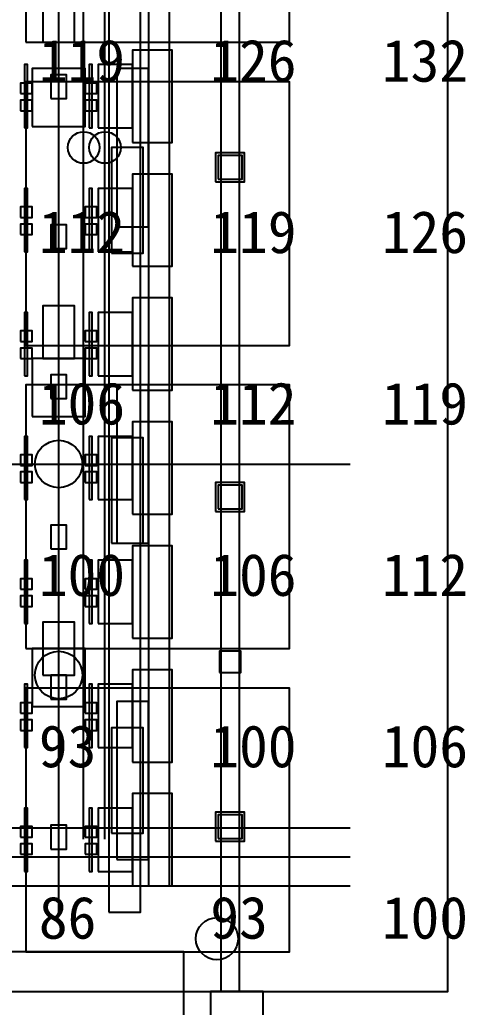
# Model space of a CAD drawing. Header units: metres. Extents: x -1640 to 1560, y -268 to 2338.
# Drawn here: x -15.22 to 1.66, y 1965.4 to 2002.85 of the extents above; entities that cross this region are included whole.
import ezdxf

# ---------------------------------------------------------------- set-up
doc = ezdxf.new("R2010")
doc.units = ezdxf.units.M
for name, color, linetype in [('1F_EHS_GAS_DETECTOR', 6, 'Continuous'), ('1F_EHS_SAFETY_SHOWER_EYEWASH_CONCEPT', 3, 'Continuous'), ('1F_PUMP', 2, 'Continuous'), ('1F_SCR', 3, 'Continuous'), ('1F_STRUCT_COLUMN', 8, 'Continuous'), ('1F_ZONE', 3, 'Continuous'), ('2F_CSF_LATERAL_RACK_CONCEPT', 9, 'Continuous'), ('2F_EHS_GAS_DETECTOR', 6, 'Continuous'), ('2F_RFG', 5, 'Continuous'), ('2F_STRUCT_COLUMN', 8, 'Continuous'), ('2F_VMB', 6, 'Continuous'), ('2F_ZONE', 3, 'Continuous'), ('3F_CLEANROOM_OVERHEAD_PIPE_DUCT_CONCEPT', 9, 'Continuous'), ('3F_EHS_EGRESS_DIST_M', 2, 'Continuous'), ('3F_FOUP', 5, 'Continuous'), ('3F_METRO', 2, 'Continuous'), ('3F_OHT', 9, 'Continuous'), ('3F_OHTV', 1, 'Continuous'), ('3F_STRUCT_COLUMN', 8, 'Continuous'), ('3F_TBAR', 6, 'Continuous'), ('3F_ZONE', 3, 'Continuous'), ('4F_FFU', 1, 'Continuous'), ('4F_STRUCT_PLENUM_TRUSS_CONCEPT', 9, 'Continuous'), ('4F_ZONE', 3, 'Continuous'), ('5F_EHS_GAS_DETECTOR', 6, 'Continuous'), ('5F_EHS_SAFETY_SHOWER_EYEWASH_CONCEPT', 3, 'Continuous'), ('5F_PUMP', 2, 'Continuous'), ('5F_SCR', 3, 'Continuous'), ('5F_STRUCT_COLUMN', 8, 'Continuous'), ('5F_ZONE', 3, 'Continuous'), ('6F_CSF_LATERAL_RACK_CONCEPT', 9, 'Continuous'), ('6F_EHS_GAS_DETECTOR', 6, 'Continuous'), ('6F_RFG', 5, 'Continuous'), ('6F_STRUCT_COLUMN', 8, 'Continuous'), ('6F_VMB', 6, 'Continuous'), ('6F_ZONE', 3, 'Continuous'), ('7F_CLEANROOM_OVERHEAD_PIPE_DUCT_CONCEPT', 9, 'Continuous'), ('7F_EHS_EGRESS_DIST_M', 2, 'Continuous'), ('7F_FOUP', 5, 'Continuous'), ('7F_METRO', 2, 'Continuous'), ('7F_OHT', 9, 'Continuous'), ('7F_OHTV', 1, 'Continuous'), ('7F_STRUCT_COLUMN', 8, 'Continuous'), ('7F_TBAR', 6, 'Continuous'), ('7F_ZONE', 3, 'Continuous'), ('8F_FFU', 1, 'Continuous'), ('8F_STRUCT_PLENUM_TRUSS_CONCEPT', 9, 'Continuous'), ('8F_ZONE', 3, 'Continuous'), ('RF_RSC', 4, 'Continuous'), ('RF_STACK', 2, 'Continuous'), ('UTIL_GAS.SPEC_CONCEPT', 3, 'Continuous'), ('UTIL_PCW.R_CONCEPT', 1, 'Continuous'), ('UTIL_PCW.R_RISER', 1, 'Continuous'), ('UTIL_PCW.S_CONCEPT', 6, 'Continuous'), ('UTIL_PCW.S_RISER', 6, 'Continuous'), ('UTIL_WW.AA_CONCEPT', 3, 'Continuous'), ('UTIL_WW.F_CONCEPT', 2, 'Continuous'), ('UTIL_WW.ORG_CONCEPT', 4, 'Continuous')]:
    doc.layers.add(name, color=color, linetype=linetype)

msp = doc.modelspace()

# ---------------------------------------------------------------- linework, layer by layer
at = {"layer": '1F_EHS_GAS_DETECTOR'}
msp.add_circle((-13.75, 1978), 0.9, dxfattribs=at)
at = {"layer": '1F_EHS_SAFETY_SHOWER_EYEWASH_CONCEPT'}
msp.add_circle((-7.75, 1968), 0.8, dxfattribs=at)
at = {"layer": '1F_PUMP'}
for points in [[(-11.75, 1994), (-10.55, 1994), (-10.55, 1998), (-11.75, 1998)], [(-11.75, 1983), (-10.55, 1983), (-10.55, 1987), (-11.75, 1987)], [(-11.75, 1972), (-10.55, 1972), (-10.55, 1976), (-11.75, 1976)]]:
    msp.add_lwpolyline(points, close=True, dxfattribs=at)
at = {"layer": '1F_SCR'}
for points in [[(-14.75, 1998.8), (-12.75, 1998.8), (-12.75, 2001), (-14.75, 2001)], [(-14.75, 1987.8), (-12.75, 1987.8), (-12.75, 1990), (-14.75, 1990)], [(-14.75, 1976.8), (-12.75, 1976.8), (-12.75, 1979), (-14.75, 1979)]]:
    msp.add_lwpolyline(points, close=True, dxfattribs=at)
at = {"layer": '1F_STRUCT_COLUMN'}
for points in [[(-7.8, 1996.7), (-6.7, 1996.7), (-6.7, 1997.8), (-7.8, 1997.8)], [(-7.8, 1984.2), (-6.7, 1984.2), (-6.7, 1985.3), (-7.8, 1985.3)], [(-7.8, 1971.7), (-6.7, 1971.7), (-6.7, 1972.8), (-7.8, 1972.8)]]:
    msp.add_lwpolyline(points, close=True, dxfattribs=at)
at = {"layer": '1F_ZONE'}
msp.add_lwpolyline([(-223.5, 1966), (1, 1966), (1, 2117), (-223.5, 2117)], close=True, dxfattribs=at)
at = {"layer": '2F_CSF_LATERAL_RACK_CONCEPT'}
msp.add_lwpolyline([(-10.35, 1970), (-9.55, 1970), (-9.55, 2113), (-10.35, 2113)], close=True, dxfattribs=at)
at = {"layer": '2F_EHS_GAS_DETECTOR'}
msp.add_circle((-13.75, 1986), 0.9, dxfattribs=at)
at = {"layer": '2F_RFG'}
for points in [[(-11.55, 1995), (-10.35, 1995), (-10.35, 2001), (-11.55, 2001)], [(-11.55, 1983), (-10.35, 1983), (-10.35, 1989), (-11.55, 1989)], [(-11.55, 1971), (-10.35, 1971), (-10.35, 1977), (-11.55, 1977)]]:
    msp.add_lwpolyline(points, close=True, dxfattribs=at)
at = {"layer": '2F_STRUCT_COLUMN'}
for points in [[(-7.7, 1996.8), (-6.8, 1996.8), (-6.8, 1997.7), (-7.7, 1997.7)], [(-7.7, 1984.3), (-6.8, 1984.3), (-6.8, 1985.2), (-7.7, 1985.2)], [(-7.7, 1971.8), (-6.8, 1971.8), (-6.8, 1972.7), (-7.7, 1972.7)]]:
    msp.add_lwpolyline(points, close=True, dxfattribs=at)
at = {"layer": '2F_VMB'}
for points in [[(-14.35, 2002), (-13.15, 2002), (-13.15, 2004), (-14.35, 2004)], [(-14.35, 1990), (-13.15, 1990), (-13.15, 1992), (-14.35, 1992)], [(-14.35, 1978), (-13.15, 1978), (-13.15, 1980), (-14.35, 1980)]]:
    msp.add_lwpolyline(points, close=True, dxfattribs=at)
at = {"layer": '2F_ZONE'}
msp.add_lwpolyline([(-223.5, 1966), (1, 1966), (1, 2117), (-223.5, 2117)], close=True, dxfattribs=at)
at = {"layer": '3F_CLEANROOM_OVERHEAD_PIPE_DUCT_CONCEPT'}
msp.add_lwpolyline([(-11.85, 1969), (-10.65, 1969), (-10.65, 2114), (-11.85, 2114)], close=True, dxfattribs=at)
at = {"layer": '3F_FOUP'}
for points in [[(-15.2, 2000.05), (-14.75, 2000.05), (-14.75, 2000.45), (-15.2, 2000.45)], [(-12.75, 2000.05), (-12.3, 2000.05), (-12.3, 2000.45), (-12.75, 2000.45)], [(-15.2, 1999.4), (-14.75, 1999.4), (-14.75, 1999.8), (-15.2, 1999.8)], [(-12.75, 1999.4), (-12.3, 1999.4), (-12.3, 1999.8), (-12.75, 1999.8)], [(-15.2, 1995.35), (-14.75, 1995.35), (-14.75, 1995.75), (-15.2, 1995.75)], [(-12.75, 1995.35), (-12.3, 1995.35), (-12.3, 1995.75), (-12.75, 1995.75)], [(-15.2, 1994.7), (-14.75, 1994.7), (-14.75, 1995.1), (-15.2, 1995.1)], [(-12.75, 1994.7), (-12.3, 1994.7), (-12.3, 1995.1), (-12.75, 1995.1)], [(-15.2, 1990.65), (-14.75, 1990.65), (-14.75, 1991.05), (-15.2, 1991.05)], [(-12.75, 1990.65), (-12.3, 1990.65), (-12.3, 1991.05), (-12.75, 1991.05)], [(-15.2, 1990), (-14.75, 1990), (-14.75, 1990.4), (-15.2, 1990.4)], [(-12.75, 1990), (-12.3, 1990), (-12.3, 1990.4), (-12.75, 1990.4)], [(-15.2, 1985.95), (-14.75, 1985.95), (-14.75, 1986.35), (-15.2, 1986.35)], [(-12.75, 1985.95), (-12.3, 1985.95), (-12.3, 1986.35), (-12.75, 1986.35)], [(-15.2, 1985.3), (-14.75, 1985.3), (-14.75, 1985.7), (-15.2, 1985.7)], [(-12.75, 1985.3), (-12.3, 1985.3), (-12.3, 1985.7), (-12.75, 1985.7)], [(-15.2, 1981.25), (-14.75, 1981.25), (-14.75, 1981.65), (-15.2, 1981.65)], [(-12.75, 1981.25), (-12.3, 1981.25), (-12.3, 1981.65), (-12.75, 1981.65)], [(-15.2, 1980.6), (-14.75, 1980.6), (-14.75, 1981), (-15.2, 1981)], [(-12.75, 1980.6), (-12.3, 1980.6), (-12.3, 1981), (-12.75, 1981)], [(-15.2, 1976.55), (-14.75, 1976.55), (-14.75, 1976.95), (-15.2, 1976.95)], [(-12.75, 1976.55), (-12.3, 1976.55), (-12.3, 1976.95), (-12.75, 1976.95)], [(-15.2, 1975.9), (-14.75, 1975.9), (-14.75, 1976.3), (-15.2, 1976.3)], [(-12.75, 1975.9), (-12.3, 1975.9), (-12.3, 1976.3), (-12.75, 1976.3)], [(-15.2, 1971.85), (-14.75, 1971.85), (-14.75, 1972.25), (-15.2, 1972.25)], [(-12.75, 1971.85), (-12.3, 1971.85), (-12.3, 1972.25), (-12.75, 1972.25)], [(-15.2, 1971.2), (-14.75, 1971.2), (-14.75, 1971.6), (-15.2, 1971.6)], [(-12.75, 1971.2), (-12.3, 1971.2), (-12.3, 1971.6), (-12.75, 1971.6)]]:
    msp.add_lwpolyline(points, close=True, dxfattribs=at)
at = {"layer": '3F_METRO'}
for points in [[(-10.95, 1998.2), (-9.45, 1998.2), (-9.45, 2001.7), (-10.95, 2001.7)], [(-12.25, 1998.75), (-10.95, 1998.75), (-10.95, 2001.15), (-12.25, 2001.15)], [(-10.95, 1993.5), (-9.45, 1993.5), (-9.45, 1997), (-10.95, 1997)], [(-12.25, 1994.05), (-10.95, 1994.05), (-10.95, 1996.45), (-12.25, 1996.45)], [(-10.95, 1988.8), (-9.45, 1988.8), (-9.45, 1992.3), (-10.95, 1992.3)], [(-12.25, 1989.35), (-10.95, 1989.35), (-10.95, 1991.75), (-12.25, 1991.75)], [(-10.95, 1984.1), (-9.45, 1984.1), (-9.45, 1987.6), (-10.95, 1987.6)], [(-12.25, 1984.65), (-10.95, 1984.65), (-10.95, 1987.05), (-12.25, 1987.05)], [(-10.95, 1979.4), (-9.45, 1979.4), (-9.45, 1982.9), (-10.95, 1982.9)], [(-12.25, 1979.95), (-10.95, 1979.95), (-10.95, 1982.35), (-12.25, 1982.35)], [(-10.95, 1974.7), (-9.45, 1974.7), (-9.45, 1978.2), (-10.95, 1978.2)], [(-12.25, 1975.25), (-10.95, 1975.25), (-10.95, 1977.65), (-12.25, 1977.65)], [(-10.95, 1970), (-9.45, 1970), (-9.45, 1973.5), (-10.95, 1973.5)], [(-12.25, 1970.55), (-10.95, 1970.55), (-10.95, 1972.95), (-12.25, 1972.95)]]:
    msp.add_lwpolyline(points, close=True, dxfattribs=at)
at = {"layer": '3F_OHT'}
msp.add_line((-13.75, 1969), (-13.75, 2037.5), dxfattribs=at)
at = {"layer": '3F_OHTV'}
for points in [[(-14.05, 1999.86), (-13.45, 1999.86), (-13.45, 2000.76), (-14.05, 2000.76)], [(-14.05, 1994.17), (-13.45, 1994.17), (-13.45, 1995.07), (-14.05, 1995.07)], [(-14.05, 1988.48), (-13.45, 1988.48), (-13.45, 1989.38), (-14.05, 1989.38)], [(-14.05, 1982.78), (-13.45, 1982.78), (-13.45, 1983.68), (-14.05, 1983.68)], [(-14.05, 1977.09), (-13.45, 1977.09), (-13.45, 1977.99), (-14.05, 1977.99)], [(-14.05, 1971.4), (-13.45, 1971.4), (-13.45, 1972.3), (-14.05, 1972.3)]]:
    msp.add_lwpolyline(points, close=True, dxfattribs=at)
at = {"layer": '3F_STRUCT_COLUMN'}
msp.add_lwpolyline([(-7.65, 1978.1), (-6.85, 1978.1), (-6.85, 1978.9), (-7.65, 1978.9)], close=True, dxfattribs=at)
at = {"layer": '3F_TBAR'}
for points in [[(-15.05, 1998.75), (-14.93, 1998.75), (-14.93, 2001.15), (-15.05, 2001.15)], [(-12.6, 1998.75), (-12.48, 1998.75), (-12.48, 2001.15), (-12.6, 2001.15)], [(-15.05, 1994.05), (-14.93, 1994.05), (-14.93, 1996.45), (-15.05, 1996.45)], [(-12.6, 1994.05), (-12.48, 1994.05), (-12.48, 1996.45), (-12.6, 1996.45)], [(-15.05, 1989.35), (-14.93, 1989.35), (-14.93, 1991.75), (-15.05, 1991.75)], [(-12.6, 1989.35), (-12.48, 1989.35), (-12.48, 1991.75), (-12.6, 1991.75)], [(-15.05, 1984.65), (-14.93, 1984.65), (-14.93, 1987.05), (-15.05, 1987.05)], [(-12.6, 1984.65), (-12.48, 1984.65), (-12.48, 1987.05), (-12.6, 1987.05)], [(-15.05, 1979.95), (-14.93, 1979.95), (-14.93, 1982.35), (-15.05, 1982.35)], [(-12.6, 1979.95), (-12.48, 1979.95), (-12.48, 1982.35), (-12.6, 1982.35)], [(-15.05, 1975.25), (-14.93, 1975.25), (-14.93, 1977.65), (-15.05, 1977.65)], [(-12.6, 1975.25), (-12.48, 1975.25), (-12.48, 1977.65), (-12.6, 1977.65)], [(-15.05, 1970.55), (-14.93, 1970.55), (-14.93, 1972.95), (-15.05, 1972.95)], [(-12.6, 1970.55), (-12.48, 1970.55), (-12.48, 1972.95), (-12.6, 1972.95)]]:
    msp.add_lwpolyline(points, close=True, dxfattribs=at)
at = {"layer": '3F_ZONE'}
msp.add_lwpolyline([(-223.5, 1966), (1, 1966), (1, 2117), (-223.5, 2117)], close=True, dxfattribs=at)
at = {"layer": '4F_FFU'}
for points in [[(-15, 2002), (-5, 2002), (-5, 2012), (-15, 2012)], [(-15, 1990.5), (-5, 1990.5), (-5, 2000.5), (-15, 2000.5)], [(-15, 1979), (-5, 1979), (-5, 1989), (-15, 1989)], [(-15, 1967.5), (-5, 1967.5), (-5, 1977.5), (-15, 1977.5)]]:
    msp.add_lwpolyline(points, close=True, dxfattribs=at)
at = {"layer": '4F_STRUCT_PLENUM_TRUSS_CONCEPT'}
msp.add_lwpolyline([(-7.6, 1966), (-6.9, 1966), (-6.9, 2117), (-7.6, 2117)], close=True, dxfattribs=at)
at = {"layer": '4F_ZONE'}
msp.add_lwpolyline([(-223.5, 1966), (1, 1966), (1, 2117), (-223.5, 2117)], close=True, dxfattribs=at)
at = {"layer": '5F_EHS_GAS_DETECTOR'}
msp.add_circle((-13.75, 1978), 0.9, dxfattribs=at)
at = {"layer": '5F_EHS_SAFETY_SHOWER_EYEWASH_CONCEPT'}
msp.add_circle((-7.75, 1968), 0.8, dxfattribs=at)
at = {"layer": '5F_PUMP'}
for points in [[(-11.75, 1994), (-10.55, 1994), (-10.55, 1998), (-11.75, 1998)], [(-11.75, 1983), (-10.55, 1983), (-10.55, 1987), (-11.75, 1987)], [(-11.75, 1972), (-10.55, 1972), (-10.55, 1976), (-11.75, 1976)]]:
    msp.add_lwpolyline(points, close=True, dxfattribs=at)
at = {"layer": '5F_SCR'}
for points in [[(-14.75, 1998.8), (-12.75, 1998.8), (-12.75, 2001), (-14.75, 2001)], [(-14.75, 1987.8), (-12.75, 1987.8), (-12.75, 1990), (-14.75, 1990)], [(-14.75, 1976.8), (-12.75, 1976.8), (-12.75, 1979), (-14.75, 1979)]]:
    msp.add_lwpolyline(points, close=True, dxfattribs=at)
at = {"layer": '5F_STRUCT_COLUMN'}
for points in [[(-7.8, 1996.7), (-6.7, 1996.7), (-6.7, 1997.8), (-7.8, 1997.8)], [(-7.8, 1984.2), (-6.7, 1984.2), (-6.7, 1985.3), (-7.8, 1985.3)], [(-7.8, 1971.7), (-6.7, 1971.7), (-6.7, 1972.8), (-7.8, 1972.8)]]:
    msp.add_lwpolyline(points, close=True, dxfattribs=at)
at = {"layer": '5F_ZONE'}
msp.add_lwpolyline([(-223.5, 1966), (1, 1966), (1, 2117), (-223.5, 2117)], close=True, dxfattribs=at)
at = {"layer": '6F_CSF_LATERAL_RACK_CONCEPT'}
msp.add_lwpolyline([(-10.35, 1970), (-9.55, 1970), (-9.55, 2113), (-10.35, 2113)], close=True, dxfattribs=at)
at = {"layer": '6F_EHS_GAS_DETECTOR'}
msp.add_circle((-13.75, 1986), 0.9, dxfattribs=at)
at = {"layer": '6F_RFG'}
for points in [[(-11.55, 1995), (-10.35, 1995), (-10.35, 2001), (-11.55, 2001)], [(-11.55, 1983), (-10.35, 1983), (-10.35, 1989), (-11.55, 1989)], [(-11.55, 1971), (-10.35, 1971), (-10.35, 1977), (-11.55, 1977)]]:
    msp.add_lwpolyline(points, close=True, dxfattribs=at)
at = {"layer": '6F_STRUCT_COLUMN'}
for points in [[(-7.7, 1996.8), (-6.8, 1996.8), (-6.8, 1997.7), (-7.7, 1997.7)], [(-7.7, 1984.3), (-6.8, 1984.3), (-6.8, 1985.2), (-7.7, 1985.2)], [(-7.7, 1971.8), (-6.8, 1971.8), (-6.8, 1972.7), (-7.7, 1972.7)]]:
    msp.add_lwpolyline(points, close=True, dxfattribs=at)
at = {"layer": '6F_VMB'}
for points in [[(-14.35, 2002), (-13.15, 2002), (-13.15, 2004), (-14.35, 2004)], [(-14.35, 1990), (-13.15, 1990), (-13.15, 1992), (-14.35, 1992)], [(-14.35, 1978), (-13.15, 1978), (-13.15, 1980), (-14.35, 1980)]]:
    msp.add_lwpolyline(points, close=True, dxfattribs=at)
at = {"layer": '6F_ZONE'}
msp.add_lwpolyline([(-223.5, 1966), (1, 1966), (1, 2117), (-223.5, 2117)], close=True, dxfattribs=at)
at = {"layer": '7F_CLEANROOM_OVERHEAD_PIPE_DUCT_CONCEPT'}
msp.add_lwpolyline([(-11.85, 1969), (-10.65, 1969), (-10.65, 2114), (-11.85, 2114)], close=True, dxfattribs=at)
at = {"layer": '7F_FOUP'}
for points in [[(-15.2, 2000.05), (-14.75, 2000.05), (-14.75, 2000.45), (-15.2, 2000.45)], [(-12.75, 2000.05), (-12.3, 2000.05), (-12.3, 2000.45), (-12.75, 2000.45)], [(-15.2, 1999.4), (-14.75, 1999.4), (-14.75, 1999.8), (-15.2, 1999.8)], [(-12.75, 1999.4), (-12.3, 1999.4), (-12.3, 1999.8), (-12.75, 1999.8)], [(-15.2, 1995.35), (-14.75, 1995.35), (-14.75, 1995.75), (-15.2, 1995.75)], [(-12.75, 1995.35), (-12.3, 1995.35), (-12.3, 1995.75), (-12.75, 1995.75)], [(-15.2, 1994.7), (-14.75, 1994.7), (-14.75, 1995.1), (-15.2, 1995.1)], [(-12.75, 1994.7), (-12.3, 1994.7), (-12.3, 1995.1), (-12.75, 1995.1)], [(-15.2, 1990.65), (-14.75, 1990.65), (-14.75, 1991.05), (-15.2, 1991.05)], [(-12.75, 1990.65), (-12.3, 1990.65), (-12.3, 1991.05), (-12.75, 1991.05)], [(-15.2, 1990), (-14.75, 1990), (-14.75, 1990.4), (-15.2, 1990.4)], [(-12.75, 1990), (-12.3, 1990), (-12.3, 1990.4), (-12.75, 1990.4)], [(-15.2, 1985.95), (-14.75, 1985.95), (-14.75, 1986.35), (-15.2, 1986.35)], [(-12.75, 1985.95), (-12.3, 1985.95), (-12.3, 1986.35), (-12.75, 1986.35)], [(-15.2, 1985.3), (-14.75, 1985.3), (-14.75, 1985.7), (-15.2, 1985.7)], [(-12.75, 1985.3), (-12.3, 1985.3), (-12.3, 1985.7), (-12.75, 1985.7)], [(-15.2, 1981.25), (-14.75, 1981.25), (-14.75, 1981.65), (-15.2, 1981.65)], [(-12.75, 1981.25), (-12.3, 1981.25), (-12.3, 1981.65), (-12.75, 1981.65)], [(-15.2, 1980.6), (-14.75, 1980.6), (-14.75, 1981), (-15.2, 1981)], [(-12.75, 1980.6), (-12.3, 1980.6), (-12.3, 1981), (-12.75, 1981)], [(-15.2, 1976.55), (-14.75, 1976.55), (-14.75, 1976.95), (-15.2, 1976.95)], [(-12.75, 1976.55), (-12.3, 1976.55), (-12.3, 1976.95), (-12.75, 1976.95)], [(-15.2, 1975.9), (-14.75, 1975.9), (-14.75, 1976.3), (-15.2, 1976.3)], [(-12.75, 1975.9), (-12.3, 1975.9), (-12.3, 1976.3), (-12.75, 1976.3)], [(-15.2, 1971.85), (-14.75, 1971.85), (-14.75, 1972.25), (-15.2, 1972.25)], [(-12.75, 1971.85), (-12.3, 1971.85), (-12.3, 1972.25), (-12.75, 1972.25)], [(-15.2, 1971.2), (-14.75, 1971.2), (-14.75, 1971.6), (-15.2, 1971.6)], [(-12.75, 1971.2), (-12.3, 1971.2), (-12.3, 1971.6), (-12.75, 1971.6)]]:
    msp.add_lwpolyline(points, close=True, dxfattribs=at)
at = {"layer": '7F_METRO'}
for points in [[(-10.95, 1998.2), (-9.45, 1998.2), (-9.45, 2001.7), (-10.95, 2001.7)], [(-12.25, 1998.75), (-10.95, 1998.75), (-10.95, 2001.15), (-12.25, 2001.15)], [(-10.95, 1993.5), (-9.45, 1993.5), (-9.45, 1997), (-10.95, 1997)], [(-12.25, 1994.05), (-10.95, 1994.05), (-10.95, 1996.45), (-12.25, 1996.45)], [(-10.95, 1988.8), (-9.45, 1988.8), (-9.45, 1992.3), (-10.95, 1992.3)], [(-12.25, 1989.35), (-10.95, 1989.35), (-10.95, 1991.75), (-12.25, 1991.75)], [(-10.95, 1984.1), (-9.45, 1984.1), (-9.45, 1987.6), (-10.95, 1987.6)], [(-12.25, 1984.65), (-10.95, 1984.65), (-10.95, 1987.05), (-12.25, 1987.05)], [(-10.95, 1979.4), (-9.45, 1979.4), (-9.45, 1982.9), (-10.95, 1982.9)], [(-12.25, 1979.95), (-10.95, 1979.95), (-10.95, 1982.35), (-12.25, 1982.35)], [(-10.95, 1974.7), (-9.45, 1974.7), (-9.45, 1978.2), (-10.95, 1978.2)], [(-12.25, 1975.25), (-10.95, 1975.25), (-10.95, 1977.65), (-12.25, 1977.65)], [(-10.95, 1970), (-9.45, 1970), (-9.45, 1973.5), (-10.95, 1973.5)], [(-12.25, 1970.55), (-10.95, 1970.55), (-10.95, 1972.95), (-12.25, 1972.95)]]:
    msp.add_lwpolyline(points, close=True, dxfattribs=at)
at = {"layer": '7F_OHT'}
msp.add_line((-13.75, 1969), (-13.75, 2037.5), dxfattribs=at)
at = {"layer": '7F_OHTV'}
for points in [[(-14.05, 1999.86), (-13.45, 1999.86), (-13.45, 2000.76), (-14.05, 2000.76)], [(-14.05, 1994.17), (-13.45, 1994.17), (-13.45, 1995.07), (-14.05, 1995.07)], [(-14.05, 1988.48), (-13.45, 1988.48), (-13.45, 1989.38), (-14.05, 1989.38)], [(-14.05, 1982.78), (-13.45, 1982.78), (-13.45, 1983.68), (-14.05, 1983.68)], [(-14.05, 1977.09), (-13.45, 1977.09), (-13.45, 1977.99), (-14.05, 1977.99)], [(-14.05, 1971.4), (-13.45, 1971.4), (-13.45, 1972.3), (-14.05, 1972.3)]]:
    msp.add_lwpolyline(points, close=True, dxfattribs=at)
at = {"layer": '7F_STRUCT_COLUMN'}
msp.add_lwpolyline([(-7.65, 1978.1), (-6.85, 1978.1), (-6.85, 1978.9), (-7.65, 1978.9)], close=True, dxfattribs=at)
at = {"layer": '7F_TBAR'}
for points in [[(-15.05, 1998.75), (-14.93, 1998.75), (-14.93, 2001.15), (-15.05, 2001.15)], [(-12.6, 1998.75), (-12.48, 1998.75), (-12.48, 2001.15), (-12.6, 2001.15)], [(-15.05, 1994.05), (-14.93, 1994.05), (-14.93, 1996.45), (-15.05, 1996.45)], [(-12.6, 1994.05), (-12.48, 1994.05), (-12.48, 1996.45), (-12.6, 1996.45)], [(-15.05, 1989.35), (-14.93, 1989.35), (-14.93, 1991.75), (-15.05, 1991.75)], [(-12.6, 1989.35), (-12.48, 1989.35), (-12.48, 1991.75), (-12.6, 1991.75)], [(-15.05, 1984.65), (-14.93, 1984.65), (-14.93, 1987.05), (-15.05, 1987.05)], [(-12.6, 1984.65), (-12.48, 1984.65), (-12.48, 1987.05), (-12.6, 1987.05)], [(-15.05, 1979.95), (-14.93, 1979.95), (-14.93, 1982.35), (-15.05, 1982.35)], [(-12.6, 1979.95), (-12.48, 1979.95), (-12.48, 1982.35), (-12.6, 1982.35)], [(-15.05, 1975.25), (-14.93, 1975.25), (-14.93, 1977.65), (-15.05, 1977.65)], [(-12.6, 1975.25), (-12.48, 1975.25), (-12.48, 1977.65), (-12.6, 1977.65)], [(-15.05, 1970.55), (-14.93, 1970.55), (-14.93, 1972.95), (-15.05, 1972.95)], [(-12.6, 1970.55), (-12.48, 1970.55), (-12.48, 1972.95), (-12.6, 1972.95)]]:
    msp.add_lwpolyline(points, close=True, dxfattribs=at)
at = {"layer": '7F_ZONE'}
msp.add_lwpolyline([(-223.5, 1966), (1, 1966), (1, 2117), (-223.5, 2117)], close=True, dxfattribs=at)
at = {"layer": '8F_FFU'}
for points in [[(-15, 2002), (-5, 2002), (-5, 2012), (-15, 2012)], [(-15, 1990.5), (-5, 1990.5), (-5, 2000.5), (-15, 2000.5)], [(-15, 1979), (-5, 1979), (-5, 1989), (-15, 1989)], [(-15, 1967.5), (-5, 1967.5), (-5, 1977.5), (-15, 1977.5)]]:
    msp.add_lwpolyline(points, close=True, dxfattribs=at)
at = {"layer": '8F_STRUCT_PLENUM_TRUSS_CONCEPT'}
msp.add_lwpolyline([(-7.6, 1966), (-6.9, 1966), (-6.9, 2117), (-7.6, 2117)], close=True, dxfattribs=at)
at = {"layer": '8F_ZONE'}
msp.add_lwpolyline([(-223.5, 1966), (1, 1966), (1, 2117), (-223.5, 2117)], close=True, dxfattribs=at)
at = {"layer": 'RF_RSC'}
msp.add_lwpolyline([(-16, 1962.5), (-9, 1962.5), (-9, 1967.5), (-16, 1967.5)], close=True, dxfattribs=at)
at = {"layer": 'RF_STACK'}
msp.add_lwpolyline([(-8, 1964), (-6, 1964), (-6, 1966), (-8, 1966)], close=True, dxfattribs=at)
at = {"layer": 'UTIL_GAS.SPEC_CONCEPT'}
msp.add_line((-466.3, 1986), (-2.7, 1986), dxfattribs=at)
msp.add_line((-466.3, 1986), (-2.7, 1986), dxfattribs=at)
at = {"layer": 'UTIL_PCW.R_CONCEPT'}
msp.add_line((-11.995, 1971.78), (-11.995, 2111.23), dxfattribs=at)
msp.add_line((-11.995, 1971.78), (-11.995, 2111.23), dxfattribs=at)
at = {"layer": 'UTIL_PCW.R_RISER'}
msp.add_circle((-11.995, 1998.005), 0.6, dxfattribs=at)
msp.add_circle((-11.995, 1998.005), 0.6, dxfattribs=at)
at = {"layer": 'UTIL_PCW.S_CONCEPT'}
msp.add_line((-12.805, 1971.78), (-12.805, 2111.23), dxfattribs=at)
msp.add_line((-12.805, 1971.78), (-12.805, 2111.23), dxfattribs=at)
at = {"layer": 'UTIL_PCW.S_RISER'}
msp.add_circle((-12.805, 1998.005), 0.6, dxfattribs=at)
msp.add_circle((-12.805, 1998.005), 0.6, dxfattribs=at)
at = {"layer": 'UTIL_WW.AA_CONCEPT'}
msp.add_line((-468.3, 1971.1), (-2.7, 1971.1), dxfattribs=at)
at = {"layer": 'UTIL_WW.F_CONCEPT'}
msp.add_line((-468.3, 1970), (-2.7, 1970), dxfattribs=at)
at = {"layer": 'UTIL_WW.ORG_CONCEPT'}
msp.add_line((-468.3, 1972.2), (-2.7, 1972.2), dxfattribs=at)

# ---------------------------------------------------------------- texts
at = {"layer": '3F_EHS_EGRESS_DIST_M'}
for s, p in [('119', (-14.5, 2000.5)), ('126', (-8, 2000.5)), ('132', (-1.5, 2000.5)), ('112', (-14.5, 1994)), ('119', (-8, 1994)), ('126', (-1.5, 1994)), ('106', (-14.5, 1987.5)), ('112', (-8, 1987.5)), ('119', (-1.5, 1987.5)), ('100', (-14.5, 1981)), ('106', (-8, 1981)), ('112', (-1.5, 1981)), ('93', (-14.5, 1974.5)), ('100', (-8, 1974.5)), ('106', (-1.5, 1974.5)), ('86', (-14.5, 1968)), ('93', (-8, 1968)), ('100', (-1.5, 1968))]:
    msp.add_text(s, height=1.6, dxfattribs=at).set_placement(p)
at = {"layer": '7F_EHS_EGRESS_DIST_M'}
for s, p in [('119', (-14.5, 2000.5)), ('126', (-8, 2000.5)), ('132', (-1.5, 2000.5)), ('112', (-14.5, 1994)), ('119', (-8, 1994)), ('126', (-1.5, 1994)), ('106', (-14.5, 1987.5)), ('112', (-8, 1987.5)), ('119', (-1.5, 1987.5)), ('100', (-14.5, 1981)), ('106', (-8, 1981)), ('112', (-1.5, 1981)), ('93', (-14.5, 1974.5)), ('100', (-8, 1974.5)), ('106', (-1.5, 1974.5)), ('86', (-14.5, 1968)), ('93', (-8, 1968)), ('100', (-1.5, 1968))]:
    msp.add_text(s, height=1.6, dxfattribs=at).set_placement(p)

doc.saveas('drawing.dxf')
